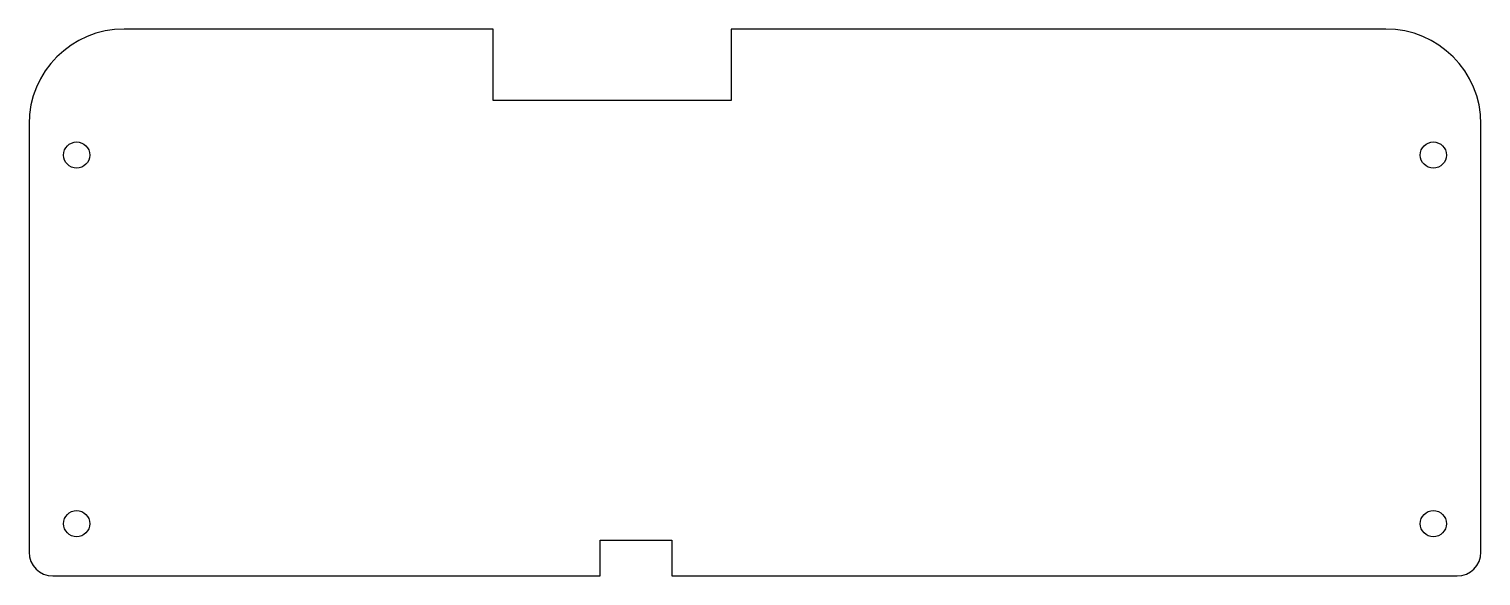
# Model space of a CAD drawing. Header units: millimetres. Extents: x -61 to 61, y -21 to 25.
import ezdxf

# ---------------------------------------------------------------- set-up
doc = ezdxf.new("R2010")
doc.units = ezdxf.units.MM

msp = doc.modelspace()

# ---------------------------------------------------------------- linework, layer by layer
for p, q in [((-22, 24.6), (-53, 24.6)), ((-22, 18.6), (-22, 24.6)), ((53, 24.6), (-2, 24.6)), ((-2, 24.6), (-2, 18.6)), ((-2, 18.6), (-22, 18.6)), ((-61, 16.6), (-61, -19.4)), ((61, -19.4), (61, 16.6)), ((-13, -21.4), (-13, -18.4)), ((-13, -18.4), (-7, -18.4)), ((-7, -18.4), (-7, -21.4)), ((-59, -21.4), (-13, -21.4)), ((-7, -21.4), (59, -21.4))]:
    msp.add_line(p, q)
for centre in [(-57, 14), (57, 14), (-57, -17), (57, -17)]:
    msp.add_circle(centre, 1.1)
for centre, radius, start, end in [((-53, 16.6), 8, 90, 180), ((53, 16.6), 8, 0, 90), ((-59, -19.4), 2, 180, 270), ((59, -19.4), 2, -90, 0)]:
    msp.add_arc(centre, radius, start, end)

doc.saveas('drawing.dxf')
